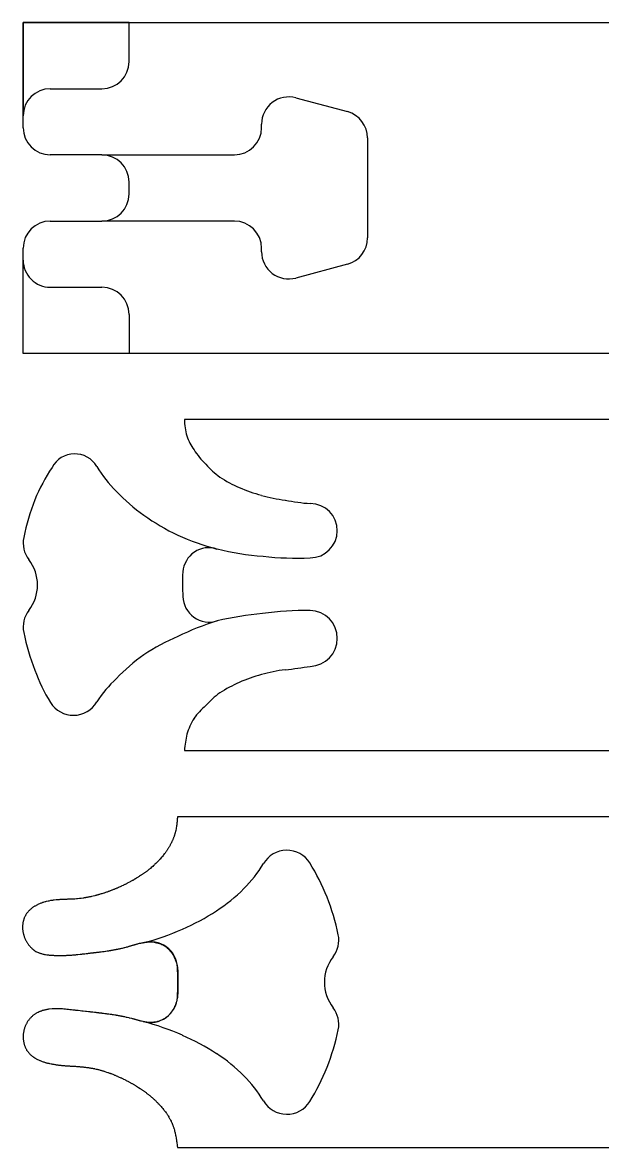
# Model space of a CAD drawing. Extents: x 0 to 1250, y 0 to 2500.
# Drawn here: x 1074.9 to 1162.4, y 150.5 to 320.5 of the extents above; entities that cross this region are included whole.
import ezdxf

# ---------------------------------------------------------------- set-up
doc = ezdxf.new("R2010")
doc.units = 0
doc.layers.add('CUT_18_MM', color=7, linetype='CONTINUOUS')
doc.layers.add('ENGRAVE_9MM', color=3, linetype='CONTINUOUS')

msp = doc.modelspace()

# ---------------------------------------------------------------- linework, layer by layer
at = {"layer": 'CUT_18_MM', "linetype": 'CONTINUOUS'}
for p, q in [((1074.97, 320.46), (1220, 320.46)), ((1074.97, 304.56), (1074.97, 320.46)), ((1086.87, 300.46), (1079.07, 300.46)), ((1090.97, 294.56), (1090.97, 296.36)), ((1079.07, 290.46), (1086.87, 290.46)), ((1074.97, 270.46), (1074.97, 286.36)), ((1220, 270.46), (1074.97, 270.46))]:
    msp.add_line(p, q, dxfattribs=at)
at = {"layer": 'CUT_18_MM', "color": 7, "linetype": 'CONTINUOUS'}
for p, q in [((1220, 260.46), (1099.33, 260.46)), ((1099.33, 210.46), (1220, 210.46))]:
    msp.add_line(p, q, dxfattribs=at)
at = {"layer": 'CUT_18_MM'}
for p, q in [((1098.11, 198.96), (1098.08, 198.78)), ((1098.12, 199.05), (1098.11, 198.96)), ((1098.15, 199.23), (1098.12, 199.05)), ((1098.17, 199.41), (1098.15, 199.23)), ((1098.18, 199.51), (1098.17, 199.41)), ((1098.2, 199.69), (1098.18, 199.51)), ((1098.22, 199.87), (1098.2, 199.69)), ((1098.23, 199.96), (1098.22, 199.87)), ((1098.24, 200.05), (1098.23, 199.96)), ((1098.25, 200.24), (1098.24, 200.15)), ((1098.24, 200.15), (1098.24, 200.05)), ((1098.27, 200.42), (1098.25, 200.24)), ((1111.21, 200.43), (1098.27, 200.42)), ((1219.69, 200.43), (1111.21, 200.43)), ((1097.69, 197.29), (1097.66, 197.2)), ((1097.72, 197.37), (1097.69, 197.29)), ((1097.75, 197.46), (1097.72, 197.37)), ((1097.78, 197.55), (1097.75, 197.46)), ((1097.81, 197.63), (1097.78, 197.55)), ((1097.84, 197.72), (1097.81, 197.63)), ((1097.86, 197.81), (1097.84, 197.72)), ((1097.89, 197.89), (1097.86, 197.81)), ((1097.91, 197.98), (1097.89, 197.89)), ((1097.94, 198.07), (1097.91, 197.98)), ((1097.96, 198.16), (1097.94, 198.07)), ((1097.98, 198.25), (1097.96, 198.16)), ((1098, 198.33), (1097.98, 198.25)), ((1098.02, 198.42), (1098, 198.33)), ((1098.05, 198.6), (1098.02, 198.42)), ((1098.08, 198.78), (1098.05, 198.6)), ((1096.82, 195.57), (1096.72, 195.41)), ((1096.87, 195.65), (1096.82, 195.57)), ((1096.92, 195.73), (1096.87, 195.65)), ((1096.96, 195.81), (1096.92, 195.73)), ((1097.01, 195.88), (1096.96, 195.81)), ((1097.06, 195.96), (1097.01, 195.88)), ((1097.1, 196.04), (1097.06, 195.96)), ((1097.15, 196.12), (1097.1, 196.04)), ((1097.19, 196.2), (1097.15, 196.12)), ((1097.24, 196.29), (1097.19, 196.2)), ((1097.28, 196.37), (1097.24, 196.29)), ((1097.32, 196.45), (1097.28, 196.37)), ((1097.36, 196.53), (1097.32, 196.45)), ((1097.4, 196.61), (1097.36, 196.53)), ((1097.44, 196.7), (1097.4, 196.61)), ((1097.48, 196.78), (1097.44, 196.7)), ((1097.52, 196.86), (1097.48, 196.78)), ((1097.56, 196.95), (1097.52, 196.86)), ((1097.59, 197.03), (1097.56, 196.95)), ((1097.63, 197.12), (1097.59, 197.03)), ((1097.66, 197.2), (1097.63, 197.12)), ((1095.51, 193.9), (1095.39, 193.76)), ((1095.57, 193.96), (1095.51, 193.9)), ((1095.64, 194.03), (1095.57, 193.96)), ((1095.76, 194.17), (1095.64, 194.03)), ((1095.88, 194.31), (1095.76, 194.17)), ((1095.94, 194.38), (1095.88, 194.31)), ((1096, 194.45), (1095.94, 194.38)), ((1096.11, 194.59), (1096, 194.45)), ((1096.17, 194.67), (1096.11, 194.59)), ((1096.28, 194.81), (1096.17, 194.67)), ((1096.34, 194.89), (1096.28, 194.81)), ((1096.4, 194.96), (1096.34, 194.89)), ((1096.45, 195.04), (1096.4, 194.96)), ((1096.5, 195.11), (1096.45, 195.04)), ((1096.56, 195.19), (1096.5, 195.11)), ((1096.61, 195.26), (1096.56, 195.19)), ((1096.66, 195.34), (1096.61, 195.26)), ((1096.72, 195.41), (1096.66, 195.34)), ((1093.53, 192.13), (1093.46, 192.07)), ((1093.61, 192.18), (1093.53, 192.13)), ((1093.68, 192.24), (1093.61, 192.18)), ((1093.75, 192.29), (1093.68, 192.24)), ((1093.83, 192.35), (1093.75, 192.29)), ((1093.9, 192.41), (1093.83, 192.35)), ((1093.97, 192.46), (1093.9, 192.41)), ((1094.04, 192.52), (1093.97, 192.46)), ((1094.11, 192.58), (1094.04, 192.52)), ((1094.18, 192.64), (1094.11, 192.58)), ((1094.32, 192.76), (1094.18, 192.64)), ((1094.53, 192.94), (1094.32, 192.76)), ((1094.66, 193.06), (1094.53, 192.94)), ((1094.73, 193.12), (1094.66, 193.06)), ((1094.8, 193.18), (1094.73, 193.12)), ((1094.87, 193.25), (1094.8, 193.18)), ((1095, 193.37), (1094.87, 193.25)), ((1095.06, 193.44), (1095, 193.37)), ((1095.13, 193.5), (1095.06, 193.44)), ((1095.19, 193.57), (1095.13, 193.5)), ((1095.26, 193.63), (1095.19, 193.57)), ((1095.32, 193.7), (1095.26, 193.63)), ((1095.39, 193.76), (1095.32, 193.7)), ((1090.8, 190.43), (1090.71, 190.38)), ((1091.04, 190.55), (1090.8, 190.43)), ((1091.12, 190.6), (1091.04, 190.55)), ((1091.2, 190.64), (1091.12, 190.6)), ((1091.29, 190.69), (1091.2, 190.64)), ((1091.37, 190.73), (1091.29, 190.69)), ((1091.45, 190.78), (1091.37, 190.73)), ((1091.53, 190.82), (1091.45, 190.78)), ((1091.61, 190.87), (1091.53, 190.82)), ((1091.69, 190.91), (1091.61, 190.87)), ((1091.85, 191.01), (1091.69, 190.91)), ((1091.93, 191.05), (1091.85, 191.01)), ((1092.09, 191.15), (1091.93, 191.05)), ((1092.16, 191.2), (1092.09, 191.15)), ((1092.24, 191.25), (1092.16, 191.2)), ((1092.32, 191.29), (1092.24, 191.25)), ((1092.4, 191.34), (1092.32, 191.29)), ((1092.48, 191.39), (1092.4, 191.34)), ((1092.55, 191.44), (1092.48, 191.39)), ((1092.71, 191.54), (1092.55, 191.44)), ((1092.78, 191.59), (1092.71, 191.54)), ((1092.86, 191.65), (1092.78, 191.59)), ((1092.94, 191.7), (1092.86, 191.65)), ((1093.01, 191.75), (1092.94, 191.7)), ((1093.09, 191.8), (1093.01, 191.75)), ((1093.16, 191.86), (1093.09, 191.8)), ((1093.24, 191.91), (1093.16, 191.86)), ((1093.31, 191.96), (1093.24, 191.91)), ((1093.39, 192.02), (1093.31, 191.96)), ((1093.46, 192.07), (1093.39, 192.02)), ((1086.6, 188.72), (1086.51, 188.7)), ((1086.77, 188.78), (1086.6, 188.72)), ((1086.86, 188.8), (1086.77, 188.78)), ((1087.13, 188.89), (1086.86, 188.8)), ((1087.21, 188.91), (1087.13, 188.89)), ((1087.3, 188.94), (1087.21, 188.91)), ((1087.39, 188.97), (1087.3, 188.94)), ((1087.56, 189.03), (1087.39, 188.97)), ((1087.65, 189.06), (1087.56, 189.03)), ((1087.74, 189.09), (1087.65, 189.06)), ((1087.83, 189.13), (1087.74, 189.09)), ((1087.91, 189.16), (1087.83, 189.13)), ((1088, 189.19), (1087.91, 189.16)), ((1088.09, 189.22), (1088, 189.19)), ((1088.17, 189.25), (1088.09, 189.22)), ((1088.26, 189.29), (1088.17, 189.25)), ((1088.35, 189.32), (1088.26, 189.29)), ((1088.43, 189.35), (1088.35, 189.32)), ((1088.52, 189.39), (1088.43, 189.35)), ((1088.6, 189.42), (1088.52, 189.39)), ((1088.69, 189.46), (1088.6, 189.42)), ((1088.78, 189.49), (1088.69, 189.46)), ((1088.86, 189.53), (1088.78, 189.49)), ((1088.95, 189.56), (1088.86, 189.53)), ((1089.03, 189.6), (1088.95, 189.56)), ((1089.12, 189.64), (1089.03, 189.6)), ((1089.2, 189.67), (1089.12, 189.64)), ((1089.37, 189.75), (1089.2, 189.67)), ((1089.46, 189.78), (1089.37, 189.75)), ((1089.63, 189.86), (1089.46, 189.78)), ((1089.8, 189.94), (1089.63, 189.86)), ((1089.88, 189.98), (1089.8, 189.94)), ((1090.05, 190.06), (1089.88, 189.98)), ((1090.13, 190.1), (1090.05, 190.06)), ((1090.22, 190.14), (1090.13, 190.1)), ((1090.3, 190.18), (1090.22, 190.14)), ((1090.38, 190.22), (1090.3, 190.18)), ((1090.47, 190.26), (1090.38, 190.22)), ((1090.55, 190.3), (1090.47, 190.26)), ((1090.63, 190.34), (1090.55, 190.3)), ((1090.71, 190.38), (1090.63, 190.34)), ((1076.95, 187.04), (1076.87, 187)), ((1077.03, 187.09), (1076.95, 187.04)), ((1077.12, 187.13), (1077.03, 187.09)), ((1077.2, 187.17), (1077.12, 187.13)), ((1077.29, 187.21), (1077.2, 187.17)), ((1077.46, 187.29), (1077.29, 187.21)), ((1077.55, 187.32), (1077.46, 187.29)), ((1077.64, 187.36), (1077.55, 187.32)), ((1077.73, 187.39), (1077.64, 187.36)), ((1077.82, 187.42), (1077.73, 187.39)), ((1077.91, 187.46), (1077.82, 187.42)), ((1078, 187.49), (1077.91, 187.46)), ((1078.09, 187.51), (1078, 187.49)), ((1078.28, 187.57), (1078.09, 187.51)), ((1078.37, 187.59), (1078.28, 187.57)), ((1078.46, 187.62), (1078.37, 187.59)), ((1078.74, 187.68), (1078.46, 187.62)), ((1078.83, 187.7), (1078.74, 187.68)), ((1079.11, 187.76), (1078.83, 187.7)), ((1079.21, 187.77), (1079.11, 187.76)), ((1079.3, 187.79), (1079.21, 187.77)), ((1079.39, 187.8), (1079.3, 187.79)), ((1079.48, 187.81), (1079.39, 187.8)), ((1079.57, 187.83), (1079.48, 187.81)), ((1079.67, 187.84), (1079.57, 187.83)), ((1079.94, 187.87), (1079.67, 187.84)), ((1080.03, 187.88), (1079.94, 187.87)), ((1080.13, 187.88), (1080.03, 187.88)), ((1080.22, 187.89), (1080.13, 187.88)), ((1080.31, 187.9), (1080.22, 187.89)), ((1080.4, 187.9), (1080.31, 187.9)), ((1080.49, 187.91), (1080.4, 187.9)), ((1080.58, 187.91), (1080.49, 187.91)), ((1080.67, 187.92), (1080.58, 187.91)), ((1080.76, 187.92), (1080.67, 187.92)), ((1080.85, 187.93), (1080.76, 187.92)), ((1081.04, 187.93), (1080.85, 187.93)), ((1081.13, 187.94), (1081.04, 187.93)), ((1081.31, 187.94), (1081.13, 187.94)), ((1081.4, 187.95), (1081.31, 187.94)), ((1081.58, 187.95), (1081.4, 187.95)), ((1081.67, 187.96), (1081.58, 187.95)), ((1081.94, 187.96), (1081.67, 187.96)), ((1082.03, 187.97), (1081.94, 187.96)), ((1082.12, 187.97), (1082.03, 187.97)), ((1082.21, 187.98), (1082.12, 187.97)), ((1082.39, 187.98), (1082.21, 187.98)), ((1082.48, 187.99), (1082.39, 187.98)), ((1082.57, 187.99), (1082.48, 187.99)), ((1082.66, 188), (1082.57, 187.99)), ((1082.75, 188), (1082.66, 188)), ((1083.02, 188.03), (1082.75, 188)), ((1083.11, 188.03), (1083.02, 188.03)), ((1083.2, 188.04), (1083.11, 188.03)), ((1083.47, 188.07), (1083.2, 188.04)), ((1083.65, 188.09), (1083.47, 188.07)), ((1083.74, 188.11), (1083.65, 188.09)), ((1084.01, 188.14), (1083.74, 188.11)), ((1084.1, 188.16), (1084.01, 188.14)), ((1084.19, 188.17), (1084.1, 188.16)), ((1084.28, 188.19), (1084.19, 188.17)), ((1084.37, 188.2), (1084.28, 188.19)), ((1084.46, 188.22), (1084.37, 188.2)), ((1084.55, 188.23), (1084.46, 188.22)), ((1084.64, 188.25), (1084.55, 188.23)), ((1084.73, 188.27), (1084.64, 188.25)), ((1084.82, 188.28), (1084.73, 188.27)), ((1084.91, 188.3), (1084.82, 188.28)), ((1085, 188.32), (1084.91, 188.3)), ((1085.18, 188.36), (1085, 188.32)), ((1085.27, 188.38), (1085.18, 188.36)), ((1085.8, 188.5), (1085.27, 188.38)), ((1085.89, 188.53), (1085.8, 188.5)), ((1085.98, 188.55), (1085.89, 188.53)), ((1086.07, 188.57), (1085.98, 188.55)), ((1086.16, 188.6), (1086.07, 188.57)), ((1086.25, 188.62), (1086.16, 188.6)), ((1086.33, 188.65), (1086.25, 188.62)), ((1086.42, 188.67), (1086.33, 188.65)), ((1086.51, 188.7), (1086.42, 188.67)), ((1075.23, 185.33), (1075.19, 185.25)), ((1075.27, 185.42), (1075.23, 185.33)), ((1075.31, 185.5), (1075.27, 185.42)), ((1075.36, 185.58), (1075.31, 185.5)), ((1075.4, 185.65), (1075.36, 185.58)), ((1075.45, 185.73), (1075.4, 185.65)), ((1075.5, 185.81), (1075.45, 185.73)), ((1075.55, 185.88), (1075.5, 185.81)), ((1075.61, 185.95), (1075.55, 185.88)), ((1075.66, 186.02), (1075.61, 185.95)), ((1075.72, 186.09), (1075.66, 186.02)), ((1075.78, 186.16), (1075.72, 186.09)), ((1075.85, 186.22), (1075.78, 186.16)), ((1075.91, 186.29), (1075.85, 186.22)), ((1075.97, 186.35), (1075.91, 186.29)), ((1076.04, 186.41), (1075.97, 186.35)), ((1076.11, 186.47), (1076.04, 186.41)), ((1076.18, 186.53), (1076.11, 186.47)), ((1076.25, 186.59), (1076.18, 186.53)), ((1076.32, 186.65), (1076.25, 186.59)), ((1076.4, 186.7), (1076.32, 186.65)), ((1076.47, 186.75), (1076.4, 186.7)), ((1076.55, 186.81), (1076.47, 186.75)), ((1076.63, 186.86), (1076.55, 186.81)), ((1076.71, 186.91), (1076.63, 186.86)), ((1076.79, 186.95), (1076.71, 186.91)), ((1076.87, 187), (1076.79, 186.95)), ((1074.89, 184.08), (1074.88, 183.99)), ((1074.88, 183.99), (1074.88, 183.89)), ((1074.88, 183.89), (1074.88, 183.8)), ((1074.88, 183.8), (1074.88, 183.7)), ((1074.88, 183.7), (1074.88, 183.61)), ((1074.9, 184.18), (1074.89, 184.08)), ((1074.91, 184.27), (1074.9, 184.18)), ((1074.93, 184.36), (1074.91, 184.27)), ((1074.94, 184.46), (1074.93, 184.36)), ((1074.96, 184.55), (1074.94, 184.46)), ((1074.98, 184.64), (1074.96, 184.55)), ((1075.01, 184.73), (1074.98, 184.64)), ((1075.03, 184.82), (1075.01, 184.73)), ((1075.06, 184.91), (1075.03, 184.82)), ((1075.09, 184.99), (1075.06, 184.91)), ((1075.12, 185.08), (1075.09, 184.99)), ((1075.15, 185.17), (1075.12, 185.08)), ((1075.19, 185.25), (1075.15, 185.17)), ((1074.88, 183.61), (1074.88, 183.51)), ((1074.88, 183.51), (1074.89, 183.42)), ((1074.89, 183.42), (1074.9, 183.32)), ((1074.9, 183.32), (1074.91, 183.23)), ((1074.91, 183.23), (1074.92, 183.13)), ((1074.92, 183.13), (1074.94, 183.04)), ((1074.94, 183.04), (1074.96, 182.94)), ((1074.96, 182.94), (1074.98, 182.85)), ((1074.98, 182.85), (1075, 182.76)), ((1075, 182.76), (1075.02, 182.66)), ((1075.02, 182.66), (1075.05, 182.57)), ((1075.05, 182.57), (1075.08, 182.48)), ((1075.08, 182.48), (1075.11, 182.38)), ((1075.11, 182.38), (1075.14, 182.29)), ((1075.14, 182.29), (1075.18, 182.2)), ((1075.18, 182.2), (1075.21, 182.11)), ((1075.21, 182.11), (1075.25, 182.02)), ((1075.25, 182.02), (1075.29, 181.93)), ((1075.29, 181.93), (1075.33, 181.85)), ((1075.33, 181.85), (1075.38, 181.76)), ((1075.38, 181.76), (1075.42, 181.67)), ((1075.42, 181.67), (1075.47, 181.59)), ((1075.47, 181.59), (1075.52, 181.5)), ((1075.52, 181.5), (1075.57, 181.42)), ((1075.57, 181.42), (1075.62, 181.34)), ((1075.62, 181.34), (1075.68, 181.26)), ((1075.68, 181.26), (1075.73, 181.18)), ((1075.73, 181.18), (1075.79, 181.1)), ((1075.79, 181.1), (1075.85, 181.03)), ((1075.85, 181.03), (1075.91, 180.95)), ((1075.91, 180.95), (1075.97, 180.88)), ((1075.97, 180.88), (1076.03, 180.81)), ((1076.03, 180.81), (1076.1, 180.74)), ((1076.1, 180.74), (1076.16, 180.67)), ((1076.16, 180.67), (1076.23, 180.61)), ((1076.23, 180.61), (1076.3, 180.54)), ((1076.3, 180.54), (1076.37, 180.48)), ((1076.37, 180.48), (1076.51, 180.36)), ((1076.51, 180.36), (1076.59, 180.3)), ((1076.59, 180.3), (1076.66, 180.25)), ((1076.66, 180.25), (1076.74, 180.2)), ((1087.92, 180.2), (1088.01, 180.22)), ((1088.01, 180.22), (1088.1, 180.23)), ((1088.1, 180.23), (1088.19, 180.25)), ((1088.19, 180.25), (1088.28, 180.26)), ((1088.28, 180.26), (1088.37, 180.28)), ((1088.37, 180.28), (1088.46, 180.29)), ((1088.46, 180.29), (1088.55, 180.31)), ((1088.55, 180.31), (1088.64, 180.32)), ((1088.64, 180.32), (1088.73, 180.34)), ((1088.73, 180.34), (1088.82, 180.36)), ((1088.82, 180.36), (1088.91, 180.37)), ((1088.91, 180.37), (1089, 180.39)), ((1089, 180.39), (1089.09, 180.41)), ((1089.09, 180.41), (1089.18, 180.42)), ((1089.18, 180.42), (1089.27, 180.44)), ((1089.27, 180.44), (1089.36, 180.46)), ((1089.36, 180.46), (1089.45, 180.48)), ((1089.45, 180.48), (1089.54, 180.5)), ((1089.54, 180.5), (1089.63, 180.52)), ((1089.63, 180.52), (1089.72, 180.54)), ((1089.72, 180.54), (1089.89, 180.58)), ((1089.89, 180.58), (1089.98, 180.6)), ((1089.98, 180.6), (1090.25, 180.66)), ((1090.25, 180.66), (1090.34, 180.69)), ((1090.34, 180.69), (1090.52, 180.73)), ((1090.52, 180.73), (1090.61, 180.76)), ((1090.61, 180.76), (1090.69, 180.78)), ((1090.69, 180.78), (1090.78, 180.8)), ((1090.78, 180.8), (1090.87, 180.83)), ((1090.87, 180.83), (1090.96, 180.86)), ((1090.96, 180.86), (1091.05, 180.88)), ((1091.05, 180.88), (1091.14, 180.91)), ((1091.14, 180.91), (1091.23, 180.93)), ((1091.23, 180.93), (1091.31, 180.96)), ((1091.31, 180.96), (1091.4, 180.99)), ((1091.4, 180.99), (1091.49, 181.01)), ((1091.49, 181.01), (1091.58, 181.04)), ((1091.58, 181.04), (1091.67, 181.07)), ((1091.67, 181.07), (1091.76, 181.09)), ((1091.76, 181.09), (1091.85, 181.12)), ((1091.85, 181.12), (1091.93, 181.15)), ((1091.93, 181.15), (1092.02, 181.17)), ((1092.02, 181.17), (1092.11, 181.2)), ((1092.11, 181.2), (1092.2, 181.22)), ((1092.2, 181.22), (1092.29, 181.25)), ((1092.29, 181.25), (1092.38, 181.27)), ((1092.38, 181.27), (1092.55, 181.31)), ((1092.55, 181.31), (1092.64, 181.34)), ((1092.64, 181.34), (1092.73, 181.36)), ((1092.73, 181.36), (1092.91, 181.4)), ((1092.91, 181.4), (1093, 181.41)), ((1093, 181.41), (1093.09, 181.43)), ((1093.09, 181.43), (1093.18, 181.45)), ((1093.18, 181.45), (1093.36, 181.47)), ((1093.36, 181.47), (1093.45, 181.49)), ((1093.45, 181.49), (1093.63, 181.51)), ((1093.63, 181.51), (1093.72, 181.51)), ((1093.72, 181.51), (1093.81, 181.52)), ((1093.81, 181.52), (1093.9, 181.52)), ((1093.9, 181.52), (1093.99, 181.53)), ((1093.99, 181.53), (1094.18, 181.53)), ((1094.18, 181.53), (1094.27, 181.52)), ((1094.27, 181.52), (1094.36, 181.52)), ((1094.36, 181.52), (1094.73, 181.48)), ((1094.73, 181.48), (1094.82, 181.47)), ((1094.82, 181.47), (1094.91, 181.45)), ((1094.91, 181.45), (1095, 181.43)), ((1095, 181.43), (1095.09, 181.41)), ((1095.09, 181.41), (1095.18, 181.39)), ((1095.18, 181.39), (1095.27, 181.37)), ((1095.27, 181.37), (1095.36, 181.34)), ((1095.36, 181.34), (1095.54, 181.28)), ((1095.54, 181.28), (1095.71, 181.22)), ((1095.71, 181.22), (1095.8, 181.18)), ((1095.8, 181.18), (1095.88, 181.15)), ((1095.88, 181.15), (1095.97, 181.11)), ((1095.97, 181.11), (1096.05, 181.06)), ((1096.05, 181.06), (1096.13, 181.02)), ((1096.13, 181.02), (1096.21, 180.97)), ((1096.21, 180.97), (1096.29, 180.93)), ((1096.29, 180.93), (1096.37, 180.88)), ((1096.37, 180.88), (1096.44, 180.82)), ((1096.44, 180.82), (1096.52, 180.77)), ((1096.52, 180.77), (1096.59, 180.71)), ((1096.59, 180.71), (1096.66, 180.66)), ((1096.66, 180.66), (1096.73, 180.6)), ((1096.73, 180.6), (1096.8, 180.54)), ((1096.8, 180.54), (1096.87, 180.47)), ((1096.87, 180.47), (1096.93, 180.41)), ((1096.93, 180.41), (1097, 180.34)), ((1097, 180.34), (1097.06, 180.27)), ((1097.06, 180.27), (1097.12, 180.2)), ((1076.74, 180.2), (1076.89, 180.1)), ((1076.89, 180.1), (1076.97, 180.05)), ((1076.97, 180.05), (1077.14, 179.97)), ((1077.14, 179.97), (1077.22, 179.93)), ((1077.22, 179.93), (1077.3, 179.9)), ((1077.3, 179.9), (1077.39, 179.86)), ((1077.39, 179.86), (1077.47, 179.83)), ((1077.47, 179.83), (1077.56, 179.8)), ((1077.56, 179.8), (1077.64, 179.77)), ((1077.64, 179.77), (1077.73, 179.75)), ((1077.73, 179.75), (1077.82, 179.72)), ((1077.82, 179.72), (1078, 179.68)), ((1078, 179.68), (1078.09, 179.66)), ((1078.09, 179.66), (1078.18, 179.64)), ((1078.18, 179.64), (1078.27, 179.63)), ((1078.27, 179.63), (1078.36, 179.61)), ((1078.36, 179.61), (1078.54, 179.59)), ((1078.54, 179.59), (1078.64, 179.57)), ((1078.64, 179.57), (1078.73, 179.56)), ((1078.73, 179.56), (1078.82, 179.55)), ((1078.82, 179.55), (1078.91, 179.54)), ((1078.91, 179.54), (1079, 179.54)), ((1079, 179.54), (1079.1, 179.53)), ((1079.1, 179.53), (1079.19, 179.52)), ((1079.19, 179.52), (1079.28, 179.51)), ((1079.28, 179.51), (1079.37, 179.51)), ((1079.37, 179.51), (1079.47, 179.5)), ((1079.47, 179.5), (1079.56, 179.5)), ((1079.56, 179.5), (1079.65, 179.49)), ((1079.65, 179.49), (1079.74, 179.49)), ((1079.74, 179.49), (1079.83, 179.48)), ((1079.83, 179.48), (1080.11, 179.48)), ((1080.11, 179.48), (1080.2, 179.47)), ((1080.2, 179.47), (1080.84, 179.47)), ((1080.84, 179.47), (1080.93, 179.48)), ((1080.93, 179.48), (1081.21, 179.48)), ((1081.21, 179.48), (1081.3, 179.49)), ((1081.3, 179.49), (1081.48, 179.49)), ((1081.48, 179.49), (1081.57, 179.5)), ((1081.57, 179.5), (1081.66, 179.5)), ((1081.66, 179.5), (1081.75, 179.51)), ((1081.75, 179.51), (1081.85, 179.51)), ((1081.85, 179.51), (1081.94, 179.52)), ((1081.94, 179.52), (1082.03, 179.52)), ((1082.03, 179.52), (1082.21, 179.54)), ((1082.21, 179.54), (1082.3, 179.54)), ((1082.3, 179.54), (1082.48, 179.56)), ((1082.48, 179.56), (1082.57, 179.56)), ((1082.57, 179.56), (1082.76, 179.58)), ((1082.76, 179.58), (1082.85, 179.59)), ((1082.85, 179.59), (1082.94, 179.59)), ((1082.94, 179.59), (1083.03, 179.6)), ((1083.03, 179.6), (1083.12, 179.61)), ((1083.12, 179.61), (1083.21, 179.62)), ((1083.21, 179.62), (1083.57, 179.66)), ((1083.57, 179.66), (1083.66, 179.67)), ((1083.66, 179.67), (1083.85, 179.69)), ((1083.85, 179.69), (1083.94, 179.7)), ((1083.94, 179.7), (1084.03, 179.71)), ((1084.03, 179.71), (1084.21, 179.73)), ((1084.21, 179.73), (1084.3, 179.74)), ((1084.3, 179.74), (1084.48, 179.76)), ((1084.48, 179.76), (1084.57, 179.77)), ((1084.57, 179.77), (1084.75, 179.79)), ((1084.75, 179.79), (1084.84, 179.8)), ((1084.84, 179.8), (1084.93, 179.81)), ((1084.93, 179.81), (1085.02, 179.82)), ((1085.02, 179.82), (1085.11, 179.84)), ((1085.11, 179.84), (1085.21, 179.85)), ((1085.21, 179.85), (1085.3, 179.86)), ((1085.3, 179.86), (1085.48, 179.88)), ((1085.48, 179.88), (1085.57, 179.89)), ((1085.57, 179.89), (1085.66, 179.9)), ((1085.66, 179.9), (1085.75, 179.91)), ((1085.75, 179.91), (1085.84, 179.92)), ((1085.84, 179.92), (1085.93, 179.93)), ((1085.93, 179.93), (1086.02, 179.94)), ((1086.02, 179.94), (1086.11, 179.96)), ((1086.11, 179.96), (1086.2, 179.97)), ((1086.2, 179.97), (1086.38, 179.99)), ((1086.38, 179.99), (1086.47, 180)), ((1086.47, 180), (1086.56, 180.01)), ((1086.56, 180.01), (1086.65, 180.02)), ((1086.65, 180.02), (1086.75, 180.04)), ((1086.75, 180.04), (1086.93, 180.06)), ((1086.93, 180.06), (1087.02, 180.07)), ((1087.02, 180.07), (1087.11, 180.09)), ((1087.11, 180.09), (1087.2, 180.1)), ((1087.2, 180.1), (1087.38, 180.12)), ((1087.38, 180.12), (1087.47, 180.14)), ((1087.47, 180.14), (1087.65, 180.16)), ((1087.65, 180.16), (1087.74, 180.18)), ((1087.74, 180.18), (1087.92, 180.2)), ((1097.12, 180.2), (1097.18, 180.13)), ((1097.18, 180.13), (1097.24, 180.06)), ((1097.24, 180.06), (1097.3, 179.98)), ((1097.3, 179.98), (1097.36, 179.91)), ((1097.36, 179.91), (1097.41, 179.83)), ((1097.41, 179.83), (1097.46, 179.75)), ((1097.46, 179.75), (1097.51, 179.68)), ((1097.51, 179.68), (1097.56, 179.6)), ((1097.56, 179.6), (1097.61, 179.51)), ((1097.61, 179.51), (1097.7, 179.35)), ((1097.7, 179.35), (1097.75, 179.26)), ((1097.75, 179.26), (1097.79, 179.18)), ((1097.79, 179.18), (1097.83, 179.09)), ((1097.83, 179.09), (1097.87, 179.01)), ((1097.87, 179.01), (1097.91, 178.92)), ((1097.91, 178.92), (1097.94, 178.83)), ((1097.94, 178.83), (1097.98, 178.74)), ((1097.98, 178.74), (1098.01, 178.65)), ((1098.01, 178.65), (1098.04, 178.56)), ((1098.04, 178.56), (1098.07, 178.47)), ((1098.07, 178.47), (1098.1, 178.38)), ((1098.1, 178.38), (1098.13, 178.29)), ((1098.13, 178.29), (1098.17, 178.11)), ((1098.17, 178.11), (1098.2, 178.02)), ((1098.2, 178.02), (1098.22, 177.93)), ((1098.22, 177.93), (1098.23, 177.84)), ((1098.23, 177.84), (1098.25, 177.74)), ((1098.25, 177.74), (1098.27, 177.65)), ((1098.27, 177.65), (1098.28, 177.56)), ((1098.28, 177.56), (1098.29, 177.47)), ((1098.29, 177.47), (1098.3, 177.38)), ((1098.3, 177.38), (1098.31, 177.29)), ((1098.31, 177.29), (1098.32, 177.19)), ((1098.32, 177.19), (1098.33, 177.01)), ((1098.33, 177.01), (1098.33, 176.92)), ((1098.33, 176.92), (1098.34, 176.74)), ((1098.34, 175.73), (1098.33, 175.46)), ((1098.33, 175.46), (1098.33, 175.37)), ((1098.33, 175.37), (1098.33, 175.28)), ((1098.33, 175.28), (1098.33, 175.19)), ((1098.33, 175.19), (1098.34, 174.92)), ((1098.34, 176.74), (1098.34, 176.65)), ((1098.34, 176.65), (1098.34, 176.55)), ((1098.34, 176.55), (1098.34, 176.37)), ((1098.34, 176.37), (1098.34, 176.28)), ((1098.34, 176.28), (1098.34, 176.19)), ((1098.34, 176.19), (1098.34, 176.1)), ((1098.34, 176.1), (1098.34, 175.92)), ((1098.34, 175.92), (1098.34, 175.83)), ((1098.34, 175.83), (1098.34, 175.73)), ((1098.3, 173.55), (1098.29, 173.36)), ((1098.31, 173.64), (1098.3, 173.55)), ((1098.32, 173.73), (1098.31, 173.64)), ((1098.33, 173.91), (1098.32, 173.73)), ((1098.34, 174.1), (1098.33, 174)), ((1098.33, 174), (1098.33, 173.91)), ((1098.34, 174.92), (1098.34, 174.82)), ((1098.34, 174.82), (1098.34, 174.64)), ((1098.34, 174.64), (1098.34, 174.37)), ((1098.34, 174.37), (1098.34, 174.19)), ((1098.34, 174.19), (1098.34, 174.1)), ((1097.84, 171.74), (1097.8, 171.66)), ((1097.88, 171.83), (1097.84, 171.74)), ((1097.91, 171.91), (1097.88, 171.83)), ((1097.95, 172), (1097.91, 171.91)), ((1097.98, 172.09), (1097.95, 172)), ((1098.01, 172.18), (1097.98, 172.09)), ((1098.04, 172.27), (1098.01, 172.18)), ((1098.07, 172.36), (1098.04, 172.27)), ((1098.1, 172.45), (1098.07, 172.36)), ((1098.13, 172.54), (1098.1, 172.45)), ((1098.15, 172.63), (1098.13, 172.54)), ((1098.17, 172.72), (1098.15, 172.63)), ((1098.19, 172.81), (1098.17, 172.72)), ((1098.21, 172.91), (1098.19, 172.81)), ((1098.23, 173), (1098.21, 172.91)), ((1098.25, 173.09), (1098.23, 173)), ((1098.26, 173.18), (1098.25, 173.09)), ((1098.27, 173.27), (1098.26, 173.18)), ((1098.29, 173.36), (1098.27, 173.27)), ((1076.11, 170.07), (1076.05, 170)), ((1076.17, 170.14), (1076.11, 170.07)), ((1076.24, 170.2), (1076.17, 170.14)), ((1076.31, 170.26), (1076.24, 170.2)), ((1076.38, 170.33), (1076.31, 170.26)), ((1076.45, 170.38), (1076.38, 170.33)), ((1076.52, 170.44), (1076.45, 170.38)), ((1076.59, 170.5), (1076.52, 170.44)), ((1076.67, 170.55), (1076.59, 170.5)), ((1076.74, 170.6), (1076.67, 170.55)), ((1076.82, 170.65), (1076.74, 170.6)), ((1076.9, 170.7), (1076.82, 170.65)), ((1076.98, 170.75), (1076.9, 170.7)), ((1077.06, 170.79), (1076.98, 170.75)), ((1077.22, 170.87), (1077.06, 170.79)), ((1077.39, 170.95), (1077.22, 170.87)), ((1077.47, 170.99), (1077.39, 170.95)), ((1077.56, 171.02), (1077.47, 170.99)), ((1077.65, 171.05), (1077.56, 171.02)), ((1077.73, 171.08), (1077.65, 171.05)), ((1077.91, 171.14), (1077.73, 171.08)), ((1078, 171.17), (1077.91, 171.14)), ((1078.09, 171.19), (1078, 171.17)), ((1078.18, 171.21), (1078.09, 171.19)), ((1078.27, 171.23), (1078.18, 171.21)), ((1078.36, 171.26), (1078.27, 171.23)), ((1078.45, 171.27), (1078.36, 171.26)), ((1078.54, 171.29), (1078.45, 171.27)), ((1078.63, 171.31), (1078.54, 171.29)), ((1078.72, 171.32), (1078.63, 171.31)), ((1078.81, 171.34), (1078.72, 171.32)), ((1078.9, 171.35), (1078.81, 171.34)), ((1079.36, 171.4), (1078.9, 171.35)), ((1079.45, 171.4), (1079.36, 171.4)), ((1079.54, 171.41), (1079.45, 171.4)), ((1079.63, 171.41), (1079.54, 171.41)), ((1079.72, 171.42), (1079.63, 171.41)), ((1080.27, 171.42), (1079.72, 171.42)), ((1080.36, 171.41), (1080.27, 171.42)), ((1080.54, 171.41), (1080.36, 171.41)), ((1080.64, 171.4), (1080.54, 171.41)), ((1080.73, 171.4), (1080.64, 171.4)), ((1080.82, 171.39), (1080.73, 171.4)), ((1080.91, 171.39), (1080.82, 171.39)), ((1081.09, 171.37), (1080.91, 171.39)), ((1081.18, 171.36), (1081.09, 171.37)), ((1081.28, 171.36), (1081.18, 171.36)), ((1081.37, 171.35), (1081.28, 171.36)), ((1081.55, 171.33), (1081.37, 171.35)), ((1081.64, 171.32), (1081.55, 171.33)), ((1081.73, 171.31), (1081.64, 171.32)), ((1081.82, 171.3), (1081.73, 171.31)), ((1082.01, 171.28), (1081.82, 171.3)), ((1082.1, 171.27), (1082.01, 171.28)), ((1082.19, 171.26), (1082.1, 171.27)), ((1082.28, 171.25), (1082.19, 171.26)), ((1082.46, 171.23), (1082.28, 171.25)), ((1082.56, 171.22), (1082.46, 171.23)), ((1082.83, 171.19), (1082.56, 171.22)), ((1082.92, 171.18), (1082.83, 171.19)), ((1083.01, 171.17), (1082.92, 171.18)), ((1083.1, 171.16), (1083.01, 171.17)), ((1083.19, 171.15), (1083.1, 171.16)), ((1083.29, 171.14), (1083.19, 171.15)), ((1083.56, 171.11), (1083.29, 171.14)), ((1083.83, 171.08), (1083.56, 171.11)), ((1083.92, 171.07), (1083.83, 171.08)), ((1084.01, 171.06), (1083.92, 171.07)), ((1084.38, 171.02), (1084.01, 171.06)), ((1084.56, 171), (1084.38, 171.02)), ((1084.83, 170.97), (1084.56, 171)), ((1084.92, 170.96), (1084.83, 170.97)), ((1085.11, 170.94), (1084.92, 170.96)), ((1085.2, 170.93), (1085.11, 170.94)), ((1085.29, 170.92), (1085.2, 170.93)), ((1085.38, 170.91), (1085.29, 170.92)), ((1085.47, 170.9), (1085.38, 170.91)), ((1085.74, 170.87), (1085.47, 170.9)), ((1085.83, 170.86), (1085.74, 170.87)), ((1085.92, 170.85), (1085.83, 170.86)), ((1086.01, 170.84), (1085.92, 170.85)), ((1086.1, 170.83), (1086.01, 170.84)), ((1086.19, 170.82), (1086.1, 170.83)), ((1086.28, 170.81), (1086.19, 170.82)), ((1086.38, 170.8), (1086.28, 170.81)), ((1086.47, 170.78), (1086.38, 170.8)), ((1086.56, 170.77), (1086.47, 170.78)), ((1086.65, 170.76), (1086.56, 170.77)), ((1086.83, 170.74), (1086.65, 170.76)), ((1086.92, 170.73), (1086.83, 170.74)), ((1087.01, 170.72), (1086.92, 170.73)), ((1087.1, 170.7), (1087.01, 170.72)), ((1087.28, 170.68), (1087.1, 170.7)), ((1087.37, 170.67), (1087.28, 170.68)), ((1087.46, 170.66), (1087.37, 170.67)), ((1087.55, 170.64), (1087.46, 170.66)), ((1087.64, 170.63), (1087.55, 170.64)), ((1087.73, 170.62), (1087.64, 170.63)), ((1087.82, 170.61), (1087.73, 170.62)), ((1087.91, 170.59), (1087.82, 170.61)), ((1088.09, 170.57), (1087.91, 170.59)), ((1088.18, 170.55), (1088.09, 170.57)), ((1088.36, 170.53), (1088.18, 170.55)), ((1088.45, 170.51), (1088.36, 170.53)), ((1088.54, 170.5), (1088.45, 170.51)), ((1088.63, 170.48), (1088.54, 170.5)), ((1088.81, 170.46), (1088.63, 170.48)), ((1088.9, 170.44), (1088.81, 170.46)), ((1088.99, 170.43), (1088.9, 170.44)), ((1089.08, 170.41), (1088.99, 170.43)), ((1089.17, 170.4), (1089.08, 170.41)), ((1089.26, 170.38), (1089.17, 170.4)), ((1089.35, 170.36), (1089.26, 170.38)), ((1089.44, 170.35), (1089.35, 170.36)), ((1089.53, 170.33), (1089.44, 170.35)), ((1089.62, 170.32), (1089.53, 170.33)), ((1089.71, 170.3), (1089.62, 170.32)), ((1089.8, 170.28), (1089.71, 170.3)), ((1089.89, 170.27), (1089.8, 170.28)), ((1089.98, 170.25), (1089.89, 170.27)), ((1090.07, 170.23), (1089.98, 170.25)), ((1090.16, 170.22), (1090.07, 170.23)), ((1090.24, 170.2), (1090.16, 170.22)), ((1090.33, 170.18), (1090.24, 170.2)), ((1090.6, 170.12), (1090.33, 170.18)), ((1090.69, 170.11), (1090.6, 170.12)), ((1090.96, 170.05), (1090.69, 170.11)), ((1091.05, 170.02), (1090.96, 170.05)), ((1091.4, 169.94), (1091.05, 170.02)), ((1096.45, 170.02), (1096.3, 169.92)), ((1096.53, 170.08), (1096.45, 170.02)), ((1096.6, 170.13), (1096.53, 170.08)), ((1096.68, 170.19), (1096.6, 170.13)), ((1096.75, 170.25), (1096.68, 170.19)), ((1096.82, 170.31), (1096.75, 170.25)), ((1096.89, 170.37), (1096.82, 170.31)), ((1096.95, 170.44), (1096.89, 170.37)), ((1097.02, 170.5), (1096.95, 170.44)), ((1097.08, 170.57), (1097.02, 170.5)), ((1097.14, 170.64), (1097.08, 170.57)), ((1097.2, 170.71), (1097.14, 170.64)), ((1097.26, 170.78), (1097.2, 170.71)), ((1097.32, 170.86), (1097.26, 170.78)), ((1097.37, 170.93), (1097.32, 170.86)), ((1097.43, 171.01), (1097.37, 170.93)), ((1097.48, 171.08), (1097.43, 171.01)), ((1097.53, 171.16), (1097.48, 171.08)), ((1097.58, 171.24), (1097.53, 171.16)), ((1097.63, 171.32), (1097.58, 171.24)), ((1097.67, 171.4), (1097.63, 171.32)), ((1097.72, 171.49), (1097.67, 171.4)), ((1097.76, 171.57), (1097.72, 171.49)), ((1097.8, 171.66), (1097.76, 171.57)), ((1075.14, 168.36), (1075.12, 168.27)), ((1075.17, 168.45), (1075.14, 168.36)), ((1075.2, 168.54), (1075.17, 168.45)), ((1075.23, 168.63), (1075.2, 168.54)), ((1075.27, 168.72), (1075.23, 168.63)), ((1075.3, 168.81), (1075.27, 168.72)), ((1075.34, 168.9), (1075.3, 168.81)), ((1075.38, 168.98), (1075.34, 168.9)), ((1075.42, 169.07), (1075.38, 168.98)), ((1075.46, 169.15), (1075.42, 169.07)), ((1075.51, 169.24), (1075.46, 169.15)), ((1075.55, 169.32), (1075.51, 169.24)), ((1075.6, 169.4), (1075.55, 169.32)), ((1075.65, 169.48), (1075.6, 169.4)), ((1075.7, 169.56), (1075.65, 169.48)), ((1075.75, 169.64), (1075.7, 169.56)), ((1075.81, 169.71), (1075.75, 169.64)), ((1075.87, 169.79), (1075.81, 169.71)), ((1075.92, 169.86), (1075.87, 169.79)), ((1075.98, 169.93), (1075.92, 169.86)), ((1076.05, 170), (1075.98, 169.93)), ((1091.49, 169.92), (1091.4, 169.94)), ((1091.58, 169.89), (1091.49, 169.92)), ((1091.67, 169.87), (1091.58, 169.89)), ((1091.76, 169.85), (1091.67, 169.87)), ((1091.85, 169.82), (1091.76, 169.85)), ((1091.94, 169.8), (1091.85, 169.82)), ((1092.02, 169.77), (1091.94, 169.8)), ((1092.11, 169.75), (1092.02, 169.77)), ((1092.2, 169.72), (1092.11, 169.75)), ((1092.29, 169.7), (1092.2, 169.72)), ((1092.38, 169.67), (1092.29, 169.7)), ((1092.47, 169.65), (1092.38, 169.67)), ((1092.56, 169.62), (1092.47, 169.65)), ((1092.64, 169.6), (1092.56, 169.62)), ((1092.73, 169.57), (1092.64, 169.6)), ((1092.82, 169.55), (1092.73, 169.57)), ((1093.09, 169.49), (1092.82, 169.55)), ((1093.18, 169.47), (1093.09, 169.49)), ((1093.27, 169.45), (1093.18, 169.47)), ((1093.36, 169.43), (1093.27, 169.45)), ((1093.45, 169.42), (1093.36, 169.43)), ((1093.54, 169.4), (1093.45, 169.42)), ((1093.63, 169.39), (1093.54, 169.4)), ((1093.81, 169.37), (1093.63, 169.39)), ((1093.9, 169.36), (1093.81, 169.37)), ((1093.99, 169.35), (1093.9, 169.36)), ((1094.45, 169.35), (1093.99, 169.35)), ((1094.54, 169.36), (1094.45, 169.35)), ((1094.63, 169.37), (1094.54, 169.36)), ((1094.72, 169.38), (1094.63, 169.37)), ((1094.82, 169.39), (1094.72, 169.38)), ((1094.91, 169.41), (1094.82, 169.39)), ((1095, 169.42), (1094.91, 169.41)), ((1095.18, 169.46), (1095, 169.42)), ((1095.27, 169.49), (1095.18, 169.46)), ((1095.36, 169.51), (1095.27, 169.49)), ((1095.54, 169.57), (1095.36, 169.51)), ((1095.63, 169.6), (1095.54, 169.57)), ((1095.72, 169.63), (1095.63, 169.6)), ((1095.89, 169.71), (1095.72, 169.63)), ((1095.97, 169.75), (1095.89, 169.71)), ((1096.05, 169.79), (1095.97, 169.75)), ((1096.14, 169.83), (1096.05, 169.79)), ((1096.22, 169.88), (1096.14, 169.83)), ((1096.3, 169.92), (1096.22, 169.88)), ((1074.98, 167.43), (1074.97, 167.33)), ((1074.97, 167.33), (1074.97, 167.24)), ((1074.97, 167.24), (1074.97, 167.14)), ((1074.97, 167.14), (1074.97, 167.05)), ((1074.97, 167.05), (1074.98, 166.95)), ((1074.99, 167.52), (1074.98, 167.43)), ((1074.98, 166.95), (1074.98, 166.86)), ((1074.98, 166.86), (1074.99, 166.77)), ((1075.01, 167.71), (1074.99, 167.62)), ((1074.99, 167.62), (1074.99, 167.52)), ((1074.99, 166.77), (1075, 166.67)), ((1075, 166.67), (1075.01, 166.58)), ((1075.02, 167.81), (1075.01, 167.71)), ((1075.03, 167.9), (1075.02, 167.81)), ((1075.05, 167.99), (1075.03, 167.9)), ((1075.07, 168.09), (1075.05, 167.99)), ((1075.09, 168.18), (1075.07, 168.09)), ((1075.12, 168.27), (1075.09, 168.18)), ((1075.01, 166.58), (1075.03, 166.49)), ((1075.03, 166.49), (1075.05, 166.39)), ((1075.05, 166.39), (1075.07, 166.3)), ((1075.07, 166.3), (1075.09, 166.21)), ((1075.09, 166.21), (1075.11, 166.12)), ((1075.11, 166.12), (1075.14, 166.03)), ((1075.14, 166.03), (1075.16, 165.94)), ((1075.16, 165.94), (1075.19, 165.85)), ((1075.19, 165.85), (1075.22, 165.77)), ((1075.22, 165.77), (1075.26, 165.68)), ((1075.26, 165.68), (1075.29, 165.6)), ((1075.29, 165.6), (1075.33, 165.51)), ((1075.33, 165.51), (1075.37, 165.43)), ((1075.37, 165.43), (1075.41, 165.35)), ((1075.41, 165.35), (1075.46, 165.27)), ((1075.46, 165.27), (1075.5, 165.19)), ((1075.5, 165.19), (1075.55, 165.11)), ((1075.55, 165.11), (1075.6, 165.04)), ((1075.6, 165.04), (1075.66, 164.96)), ((1075.66, 164.96), (1075.71, 164.89)), ((1075.71, 164.89), (1075.77, 164.82)), ((1075.77, 164.82), (1075.82, 164.75)), ((1075.82, 164.75), (1075.88, 164.69)), ((1075.88, 164.69), (1075.94, 164.62)), ((1075.94, 164.62), (1076.01, 164.56)), ((1076.01, 164.56), (1076.07, 164.49)), ((1076.07, 164.49), (1076.14, 164.43)), ((1076.14, 164.43), (1076.21, 164.37)), ((1076.21, 164.37), (1076.28, 164.32)), ((1076.28, 164.32), (1076.35, 164.26)), ((1076.35, 164.26), (1076.42, 164.2)), ((1076.42, 164.2), (1076.49, 164.15)), ((1076.49, 164.15), (1076.57, 164.1)), ((1076.57, 164.1), (1076.72, 164)), ((1076.72, 164), (1076.8, 163.95)), ((1076.8, 163.95), (1076.88, 163.9)), ((1076.88, 163.9), (1076.96, 163.86)), ((1076.96, 163.86), (1077.05, 163.82)), ((1077.05, 163.82), (1077.13, 163.77)), ((1077.13, 163.77), (1077.3, 163.69)), ((1077.3, 163.69), (1077.39, 163.65)), ((1077.39, 163.65), (1077.47, 163.61)), ((1077.47, 163.61), (1077.56, 163.58)), ((1077.56, 163.58), (1077.65, 163.54)), ((1077.65, 163.54), (1077.74, 163.51)), ((1077.74, 163.51), (1077.83, 163.47)), ((1077.83, 163.47), (1078.01, 163.41)), ((1078.01, 163.41), (1078.1, 163.38)), ((1078.1, 163.38), (1078.19, 163.35)), ((1078.19, 163.35), (1078.28, 163.32)), ((1078.28, 163.32), (1078.37, 163.3)), ((1078.37, 163.3), (1078.47, 163.27)), ((1078.47, 163.27), (1078.56, 163.25)), ((1078.56, 163.25), (1078.65, 163.22)), ((1078.65, 163.22), (1078.74, 163.2)), ((1078.74, 163.2), (1078.84, 163.18)), ((1078.84, 163.18), (1078.93, 163.15)), ((1078.93, 163.15), (1079.21, 163.09)), ((1079.21, 163.09), (1079.3, 163.08)), ((1079.3, 163.08), (1079.39, 163.06)), ((1079.39, 163.06), (1079.49, 163.04)), ((1079.49, 163.04), (1079.58, 163.03)), ((1079.58, 163.03), (1079.76, 162.99)), ((1079.76, 162.99), (1079.86, 162.98)), ((1079.86, 162.98), (1079.95, 162.97)), ((1079.95, 162.97), (1080.04, 162.95)), ((1080.04, 162.95), (1080.22, 162.93)), ((1080.22, 162.93), (1080.31, 162.92)), ((1080.31, 162.92), (1080.5, 162.9)), ((1080.5, 162.9), (1080.59, 162.89)), ((1080.59, 162.89), (1080.68, 162.88)), ((1080.68, 162.88), (1080.77, 162.87)), ((1080.77, 162.87), (1080.86, 162.86)), ((1080.86, 162.86), (1080.96, 162.85)), ((1080.96, 162.85), (1081.05, 162.84)), ((1081.05, 162.84), (1081.14, 162.84)), ((1081.14, 162.84), (1081.23, 162.83)), ((1081.23, 162.83), (1081.32, 162.82)), ((1081.32, 162.82), (1081.41, 162.82)), ((1081.41, 162.82), (1081.5, 162.81)), ((1081.5, 162.81), (1081.59, 162.8)), ((1081.59, 162.8), (1081.68, 162.8)), ((1081.68, 162.8), (1081.77, 162.79)), ((1081.77, 162.79), (1081.87, 162.79)), ((1081.87, 162.79), (1081.96, 162.78)), ((1081.96, 162.78), (1082.05, 162.77)), ((1082.05, 162.77), (1082.14, 162.77)), ((1082.14, 162.77), (1082.23, 162.76)), ((1082.23, 162.76), (1082.32, 162.76)), ((1082.32, 162.76), (1082.41, 162.75)), ((1082.41, 162.75), (1082.5, 162.75)), ((1082.5, 162.75), (1082.59, 162.74)), ((1082.59, 162.74), (1082.68, 162.74)), ((1082.68, 162.74), (1082.77, 162.73)), ((1082.77, 162.73), (1082.86, 162.73)), ((1082.86, 162.73), (1083.04, 162.71)), ((1083.04, 162.71), (1083.13, 162.71)), ((1083.13, 162.71), (1083.22, 162.7)), ((1083.22, 162.7), (1083.31, 162.7)), ((1083.31, 162.7), (1083.49, 162.68)), ((1083.49, 162.68), (1083.58, 162.67)), ((1083.58, 162.67), (1083.67, 162.67)), ((1083.67, 162.67), (1083.76, 162.66)), ((1083.76, 162.66), (1083.85, 162.65)), ((1083.85, 162.65), (1084.03, 162.63)), ((1084.03, 162.63), (1084.12, 162.62)), ((1084.12, 162.62), (1084.21, 162.61)), ((1084.21, 162.61), (1084.3, 162.6)), ((1084.3, 162.6), (1084.39, 162.59)), ((1084.39, 162.59), (1084.56, 162.57)), ((1084.56, 162.57), (1084.65, 162.56)), ((1084.65, 162.56), (1084.74, 162.55)), ((1084.74, 162.55), (1084.83, 162.53)), ((1084.83, 162.53), (1084.92, 162.52)), ((1084.92, 162.52), (1085.01, 162.5)), ((1085.01, 162.5), (1085.1, 162.49)), ((1085.1, 162.49), (1085.19, 162.47)), ((1085.19, 162.47), (1085.28, 162.46)), ((1085.28, 162.46), (1085.37, 162.44)), ((1085.37, 162.44), (1085.46, 162.42)), ((1085.46, 162.42), (1085.54, 162.41)), ((1085.54, 162.41), (1085.72, 162.37)), ((1085.72, 162.37), (1085.81, 162.35)), ((1085.81, 162.35), (1085.99, 162.31)), ((1085.99, 162.31), (1086.08, 162.29)), ((1086.08, 162.29), (1086.17, 162.27)), ((1086.17, 162.27), (1086.25, 162.25)), ((1086.25, 162.25), (1086.34, 162.22)), ((1086.34, 162.22), (1086.52, 162.18)), ((1086.52, 162.18), (1086.61, 162.15)), ((1086.61, 162.15), (1086.69, 162.13)), ((1086.69, 162.13), (1086.78, 162.1)), ((1086.78, 162.1), (1086.87, 162.08)), ((1086.87, 162.08), (1086.96, 162.05)), ((1086.96, 162.05), (1087.05, 162.03)), ((1087.05, 162.03), (1087.13, 162)), ((1087.13, 162), (1087.22, 161.97)), ((1087.22, 161.97), (1087.31, 161.95)), ((1087.31, 161.95), (1087.57, 161.86)), ((1087.57, 161.86), (1087.74, 161.8)), ((1087.74, 161.8), (1087.83, 161.77)), ((1087.83, 161.77), (1087.92, 161.74)), ((1087.92, 161.74), (1088.01, 161.71)), ((1088.01, 161.71), (1088.09, 161.68)), ((1088.09, 161.68), (1088.18, 161.65)), ((1088.18, 161.65), (1088.26, 161.62)), ((1088.26, 161.62), (1088.35, 161.58)), ((1088.35, 161.58), (1088.52, 161.52)), ((1088.52, 161.52), (1088.61, 161.48)), ((1088.61, 161.48), (1088.69, 161.45)), ((1088.69, 161.45), (1088.78, 161.41)), ((1088.78, 161.41), (1088.87, 161.38)), ((1088.87, 161.38), (1088.95, 161.34)), ((1088.95, 161.34), (1089.04, 161.31)), ((1089.04, 161.31), (1089.21, 161.23)), ((1089.21, 161.23), (1089.29, 161.2)), ((1089.29, 161.2), (1089.38, 161.16)), ((1089.38, 161.16), (1089.71, 161)), ((1089.71, 161), (1089.8, 160.97)), ((1089.8, 160.97), (1089.88, 160.93)), ((1089.88, 160.93), (1089.96, 160.89)), ((1089.96, 160.89), (1090.05, 160.84)), ((1090.05, 160.84), (1090.13, 160.8)), ((1090.13, 160.8), (1090.3, 160.72)), ((1090.3, 160.72), (1090.38, 160.68)), ((1090.38, 160.68), (1090.46, 160.64)), ((1090.46, 160.64), (1090.54, 160.6)), ((1090.54, 160.6), (1090.63, 160.55)), ((1090.63, 160.55), (1090.79, 160.47)), ((1090.79, 160.47), (1090.87, 160.42)), ((1090.87, 160.42), (1090.95, 160.38)), ((1090.95, 160.38), (1091.03, 160.33)), ((1091.03, 160.33), (1091.11, 160.29)), ((1091.11, 160.29), (1091.2, 160.24)), ((1091.2, 160.24), (1091.28, 160.2)), ((1091.28, 160.2), (1091.36, 160.15)), ((1091.36, 160.15), (1091.44, 160.11)), ((1091.44, 160.11), (1091.52, 160.06)), ((1091.52, 160.06), (1091.6, 160.02)), ((1091.6, 160.02), (1091.68, 159.97)), ((1091.68, 159.97), (1091.76, 159.92)), ((1091.76, 159.92), (1091.84, 159.87)), ((1091.84, 159.87), (1091.92, 159.83)), ((1091.92, 159.83), (1091.99, 159.78)), ((1091.99, 159.78), (1092.07, 159.73)), ((1092.07, 159.73), (1092.38, 159.53)), ((1092.38, 159.53), (1092.62, 159.38)), ((1092.62, 159.38), (1092.69, 159.33)), ((1092.69, 159.33), (1092.77, 159.28)), ((1092.77, 159.28), (1092.84, 159.23)), ((1092.84, 159.23), (1092.92, 159.18)), ((1092.92, 159.18), (1093, 159.12)), ((1093, 159.12), (1093.07, 159.07)), ((1093.07, 159.07), (1093.15, 159.02)), ((1093.15, 159.02), (1093.22, 158.96)), ((1093.22, 158.96), (1093.3, 158.91)), ((1093.3, 158.91), (1093.37, 158.86)), ((1093.37, 158.86), (1093.44, 158.8)), ((1093.44, 158.8), (1093.52, 158.75)), ((1093.52, 158.75), (1093.59, 158.69)), ((1093.59, 158.69), (1093.66, 158.64)), ((1093.66, 158.64), (1093.73, 158.58)), ((1093.73, 158.58), (1093.81, 158.52)), ((1093.81, 158.52), (1093.88, 158.47)), ((1093.88, 158.47), (1093.95, 158.41)), ((1093.95, 158.41), (1094.02, 158.35)), ((1094.02, 158.35), (1094.09, 158.29)), ((1094.09, 158.29), (1094.16, 158.24)), ((1094.16, 158.24), (1094.23, 158.18)), ((1094.23, 158.18), (1094.3, 158.12)), ((1094.3, 158.12), (1094.37, 158.06)), ((1094.37, 158.06), (1094.44, 158)), ((1094.44, 158), (1094.51, 157.94)), ((1094.51, 157.94), (1094.58, 157.88)), ((1094.58, 157.88), (1094.65, 157.82)), ((1094.65, 157.82), (1094.71, 157.75)), ((1094.71, 157.75), (1094.78, 157.69)), ((1094.78, 157.69), (1094.85, 157.63)), ((1094.85, 157.63), (1094.91, 157.57)), ((1094.91, 157.57), (1094.98, 157.5)), ((1094.98, 157.5), (1095.05, 157.44)), ((1095.05, 157.44), (1095.11, 157.38)), ((1095.11, 157.38), (1095.18, 157.31)), ((1095.18, 157.31), (1095.24, 157.25)), ((1095.24, 157.25), (1095.3, 157.18)), ((1095.3, 157.18), (1095.37, 157.12)), ((1095.37, 157.12), (1095.49, 156.98)), ((1095.49, 156.98), (1095.56, 156.92)), ((1095.56, 156.92), (1095.62, 156.85)), ((1095.62, 156.85), (1095.68, 156.78)), ((1095.68, 156.78), (1095.74, 156.71)), ((1095.74, 156.71), (1095.8, 156.64)), ((1095.8, 156.64), (1095.92, 156.5)), ((1095.92, 156.5), (1096.04, 156.36)), ((1096.04, 156.36), (1096.16, 156.22)), ((1096.16, 156.22), (1096.21, 156.15)), ((1096.21, 156.15), (1096.27, 156.07)), ((1096.27, 156.07), (1096.38, 155.93)), ((1096.38, 155.93), (1096.44, 155.85)), ((1096.44, 155.85), (1096.54, 155.71)), ((1096.54, 155.71), (1096.6, 155.63)), ((1096.6, 155.63), (1096.65, 155.55)), ((1096.65, 155.55), (1096.7, 155.48)), ((1096.7, 155.48), (1096.75, 155.4)), ((1096.75, 155.4), (1096.8, 155.33)), ((1096.8, 155.33), (1096.85, 155.25)), ((1096.85, 155.25), (1096.95, 155.09)), ((1096.95, 155.09), (1096.99, 155.01)), ((1096.99, 155.01), (1097.04, 154.93)), ((1097.04, 154.93), (1097.09, 154.85)), ((1097.09, 154.85), (1097.13, 154.77)), ((1097.13, 154.77), (1097.17, 154.69)), ((1097.17, 154.69), (1097.21, 154.61)), ((1097.21, 154.61), (1097.3, 154.45)), ((1097.3, 154.45), (1097.34, 154.37)), ((1097.34, 154.37), (1097.37, 154.29)), ((1097.37, 154.29), (1097.41, 154.2)), ((1097.41, 154.2), (1097.45, 154.12)), ((1097.45, 154.12), (1097.48, 154.04)), ((1097.48, 154.04), (1097.52, 153.95)), ((1097.52, 153.95), (1097.55, 153.87)), ((1097.55, 153.87), (1097.58, 153.78)), ((1097.58, 153.78), (1097.61, 153.7)), ((1097.61, 153.7), (1097.64, 153.61)), ((1097.64, 153.61), (1097.67, 153.53)), ((1097.67, 153.53), (1097.7, 153.44)), ((1097.7, 153.44), (1097.72, 153.35)), ((1097.72, 153.35), (1097.75, 153.27)), ((1097.75, 153.27), (1097.8, 153.09)), ((1097.8, 153.09), (1097.82, 153)), ((1097.82, 153), (1097.84, 152.92)), ((1097.84, 152.92), (1097.87, 152.83)), ((1097.87, 152.83), (1097.91, 152.65)), ((1097.91, 152.65), (1097.93, 152.56)), ((1097.93, 152.56), (1097.97, 152.38)), ((1097.97, 152.38), (1097.98, 152.29)), ((1097.98, 152.29), (1098, 152.2)), ((1098, 152.2), (1098.02, 152.11)), ((1098.02, 152.11), (1098.05, 151.93)), ((1098.05, 151.93), (1098.07, 151.84)), ((1098.07, 151.84), (1098.11, 151.57)), ((1098.11, 151.57), (1098.13, 151.48)), ((1098.13, 151.48), (1098.14, 151.38)), ((1098.14, 151.38), (1098.15, 151.29)), ((1098.15, 151.29), (1098.17, 151.2)), ((1098.17, 151.2), (1098.18, 151.11)), ((1098.18, 151.11), (1098.21, 150.93)), ((1098.21, 150.93), (1098.22, 150.84)), ((1098.22, 150.84), (1098.23, 150.74)), ((1098.23, 150.74), (1098.24, 150.65)), ((1098.24, 150.65), (1098.26, 150.56)), ((1098.26, 150.56), (1098.27, 150.47)), ((1098.27, 150.47), (1113.3, 150.46)), ((1113.3, 150.46), (1169.47, 150.46))]:
    msp.add_line(p, q, dxfattribs=at)
at = {"layer": 'CUT_18_MM', "linetype": 'CONTINUOUS'}
for centre, start, end in [((1079.07, 304.56), 180, 270), ((1086.87, 296.36), 360, 90), ((1086.87, 294.56), 270, 0), ((1079.07, 286.36), 90, 180)]:
    msp.add_arc(centre, 4.1, start, end, dxfattribs=at)
at = {"layer": 'CUT_18_MM', "color": 7, "linetype": 'CONTINUOUS'}
for centre, radius, start, end in [((1107.53, 260.4), 8.2, 179.5345, 196.9648), ((1107.35, 260.59), 8.09, 198.6634, 215.5904), ((1082.76, 251.4), 3.88, 30.7781, 151.8265), ((1111.05, 262.41), 12.17, 212.3808, 225.6606), ((1102.59, 263.23), 19.21, 210.8296, 225.1733), ((1112.8, 262.98), 13.84, 222.1257, 234.0631), ((1103.78, 237.15), 29.26, 146.6577, 157.552), ((1115.6, 268.42), 19.91, 236.7492, 246.316), ((1117.29, 272.22), 24.06, 246.2572, 254.6876), ((1108.47, 235.81), 34.11, 158.4756, 168.4397), ((1109.14, 268.51), 27.58, 223.2495, 234.6312), ((1118.2, 275.44), 27.41, 254.6378, 262.3652), ((1120.34, 276.73), 29.03, 258.505, 266.0118), ((1118.3, 243.66), 4.1, 270.0544, 89.6923), ((1113.89, 275.31), 35.88, 234.737, 244.2577), ((1079.07, 241.82), 4.1, 168.3896, 217.6756), ((1115.58, 282.54), 43.16, 246.4009, 254.758), ((1114.51, 283.37), 43.69, 256.4067, 265.6392), ((1116.31, 285.84), 46.32, 263.6515, 272.4708), ((1070.84, 235.46), 6.3, 322.3244, 37.6756), ((1079.07, 229.11), 4.1, 142.3244, 191.6103), ((1117.85, 182.47), 49.14, 89.4665, 97.8643), ((1118.17, 227.39), 4.23, 272.0204, 88.2252), ((1117.52, 187.67), 44.39, 107.3888, 115.6357), ((1115.75, 181.32), 50.05, 95.3052, 103.2716), ((1108.47, 235.12), 34.11, 191.5603, 201.5244), ((1112.05, 196.11), 34.43, 113.5019, 123.2279), ((1109.15, 202.41), 27.59, 125.3483, 136.7374), ((1105.54, 303.05), 80.9, 276.3954, 279.0878), ((1103.14, 232.22), 28.09, 200.009, 211.1281), ((1101.03, 208.3), 17.69, 132.5972, 147.5566), ((1117.29, 198.71), 24.06, 105.3124, 113.7428), ((1118.2, 195.49), 27.41, 97.6348, 105.3622), ((1115.6, 202.5), 19.91, 113.684, 123.2508), ((1082.56, 219.87), 4.1, 212.0508, 329.5246), ((1112.8, 207.95), 13.84, 125.9369, 137.8743), ((1109.41, 209.16), 10.6, 130.4252, 144.6609), ((1108.95, 210.11), 9.68, 147.6455, 163.1154), ((1123.69, 208.19), 24.47, 168.8398, 174.6604)]:
    msp.add_arc(centre, radius, start, end, dxfattribs=at)
at = {"layer": 'ENGRAVE_9MM', "linetype": 'CONTINUOUS'}
for p, q in [((1090.97, 320.46), (1074.97, 320.46)), ((1074.97, 320.46), (1074.97, 306.36)), ((1090.97, 314.56), (1090.97, 320.46)), ((1079.07, 310.46), (1086.87, 310.46)), ((1116.13, 309.08), (1116.13, 309.08)), ((1116.13, 309.08), (1123.93, 306.99)), ((1123.93, 306.99), (1123.93, 306.99)), ((1110.97, 304.56), (1110.97, 305.12)), ((1126.97, 303.03), (1126.97, 303.03)), ((1126.97, 303.03), (1126.97, 287.9)), ((1086.87, 300.46), (1106.87, 300.46)), ((1090.97, 294.56), (1090.97, 296.36)), ((1106.87, 290.46), (1086.87, 290.46)), ((1126.97, 287.9), (1126.97, 287.9)), ((1110.97, 285.81), (1110.97, 286.36)), ((1074.97, 284.48), (1074.97, 284.56)), ((1074.97, 270.46), (1074.97, 284.48)), ((1123.93, 283.94), (1116.13, 281.85)), ((1123.93, 283.94), (1123.93, 283.94)), ((1116.13, 281.85), (1116.13, 281.85)), ((1079.07, 280.46), (1086.87, 280.46)), ((1090.97, 276.36), (1090.97, 270.46)), ((1090.97, 270.46), (1074.97, 270.46))]:
    msp.add_line(p, q, dxfattribs=at)
for centre, radius, start, end in [((1086.87, 314.56), 4.1, 270, 0), ((1079.07, 306.36), 4.1, 90, 180), ((1115.07, 305.12), 4.1, 75, 180), ((1122.87, 303.03), 4.1, 0, 75), ((1106.87, 304.56), 4.1, 270, 0), ((1086.87, 296.36), 4.1, 360, 90), ((1086.87, 294.56), 4.1, 270, 0), ((1106.87, 286.36), 4.1, 360, 90), ((1122.87, 287.9), 4.1, 285, 360), ((1115.07, 285.81), 4.1, 180, 285), ((1079.07, 284.56), 4.1, 179.992, 270.008), ((1086.87, 276.36), 4.1, 360, 90), ((1082.76, 251.4), 3.88, 30.7781, 151.8265), ((1102.59, 263.23), 19.21, 210.8296, 225.1733), ((1103.78, 237.15), 29.26, 146.6577, 157.552), ((1108.47, 235.81), 34.11, 158.4756, 168.4397), ((1109.14, 268.51), 27.58, 223.2495, 234.6312), ((1113.89, 275.31), 35.88, 234.737, 244.2577), ((1079.07, 241.82), 4.1, 168.3896, 217.6756), ((1115.58, 282.54), 43.16, 246.4009, 254.758), ((1103.02, 237.14), 3.95, 72.0778, 175.5808), ((1070.84, 235.46), 6.3, 322.3244, 37.6756), ((1127.39, 235.46), 28.38, 175.9932, 180.0007), ((1120.7, 235.46), 21.68, 179.9995, 184.584), ((1103.08, 233.86), 4, 181.8102, 287.0984), ((1079.07, 229.11), 4.1, 142.3244, 191.6103), ((1117.52, 187.67), 44.39, 107.3888, 115.6357), ((1108.47, 235.12), 34.11, 191.5603, 201.5244), ((1112.05, 196.11), 34.43, 113.5019, 123.2279), ((1109.15, 202.41), 27.59, 125.3483, 136.7374), ((1103.14, 232.22), 28.09, 200.009, 211.1281), ((1101.03, 208.3), 17.69, 132.5972, 147.5566), ((1082.56, 219.87), 4.1, 212.0508, 329.5246), ((1114.78, 191.28), 4.1, 32.0508, 149.5246), ((1094.75, 203.2), 19.21, 314.8148, 329.1699), ((1091.41, 176.7), 31.64, 21.4971, 31.9731), ((1089.95, 208), 26, 303.143, 314.876), ((1089.12, 175.78), 34.11, 11.5603, 21.5244), ((1085.29, 215.03), 34.43, 293.5019, 303.2279), ((1081.75, 223.03), 43.18, 285.2146, 293.5758), ((1118.53, 181.79), 4.1, 322.3244, 11.6103), ((1094.26, 177.54), 4, 1.8102, 107.0984), ((1126.76, 175.43), 6.3, 142.3244, 217.6756), ((1062.36, 175.43), 35.97, 359.9993, 3.5587), ((1062.36, 175.43), 35.97, 356.4413, 0.0007), ((1094.17, 173.45), 4.1, 254.9671, 356.4405), ((1118.53, 169.08), 4.1, 348.3896, 37.6756), ((1081.76, 127.86), 43.16, 66.4009, 74.758), ((1085.3, 135.85), 34.41, 56.7534, 66.4746), ((1089.12, 175.09), 34.11, 338.4756, 348.4397), ((1089.96, 142.88), 25.99, 45.1122, 56.8382), ((1091.41, 174.17), 31.64, 328.0269, 338.5029), ((1094.75, 147.67), 19.21, 30.8296, 45.1733), ((1114.78, 159.59), 4.1, 210.4755, 327.9493)]:
    msp.add_arc(centre, radius, start, end, dxfattribs=at)

doc.saveas('drawing.dxf')
